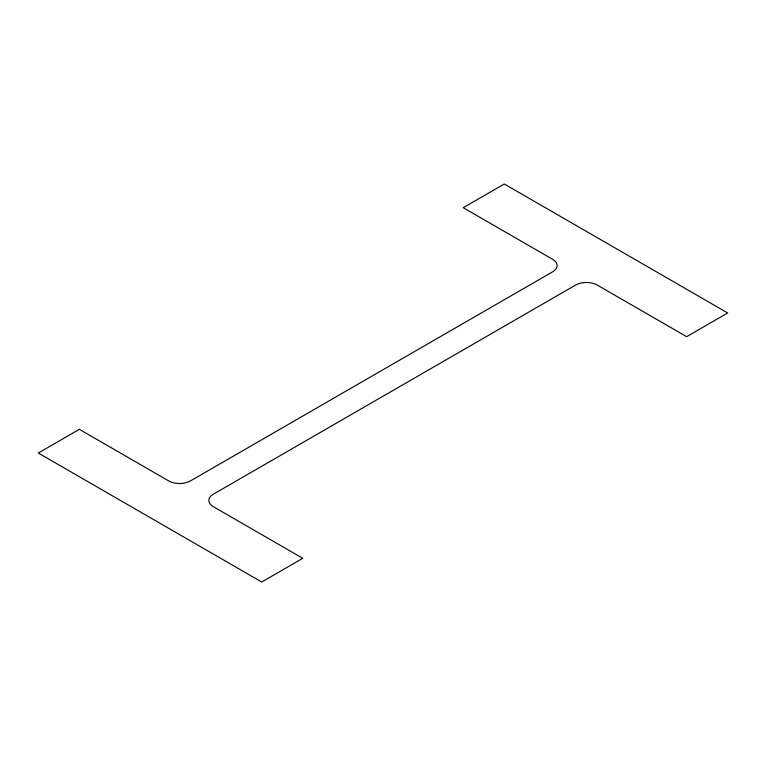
<?xml version="1.0" encoding="UTF-8"?>
<svg xmlns="http://www.w3.org/2000/svg" width="766" height="766" viewBox="0 0 766 766"><rect width="100%" height="100%" fill="white"/><g stroke="black" fill="none" stroke-linecap="round" stroke-linejoin="round"><path stroke-width="1.15" d="M79.358 429.324L38.3 453.022L261.713 582.007L302.771 558.309L213.369 506.69A15.32 8.847 0 0 1 213.369 494.185L575.582 285.067A15.32 8.847 0 0 1 597.241 285.067L686.642 336.676L727.7 312.978L504.287 183.993L463.229 207.691L552.631 259.31A15.32 8.847 0 0 1 552.631 271.815L190.418 480.933A15.32 8.847 0 0 1 168.759 480.933L79.358 429.324"/></g></svg>
